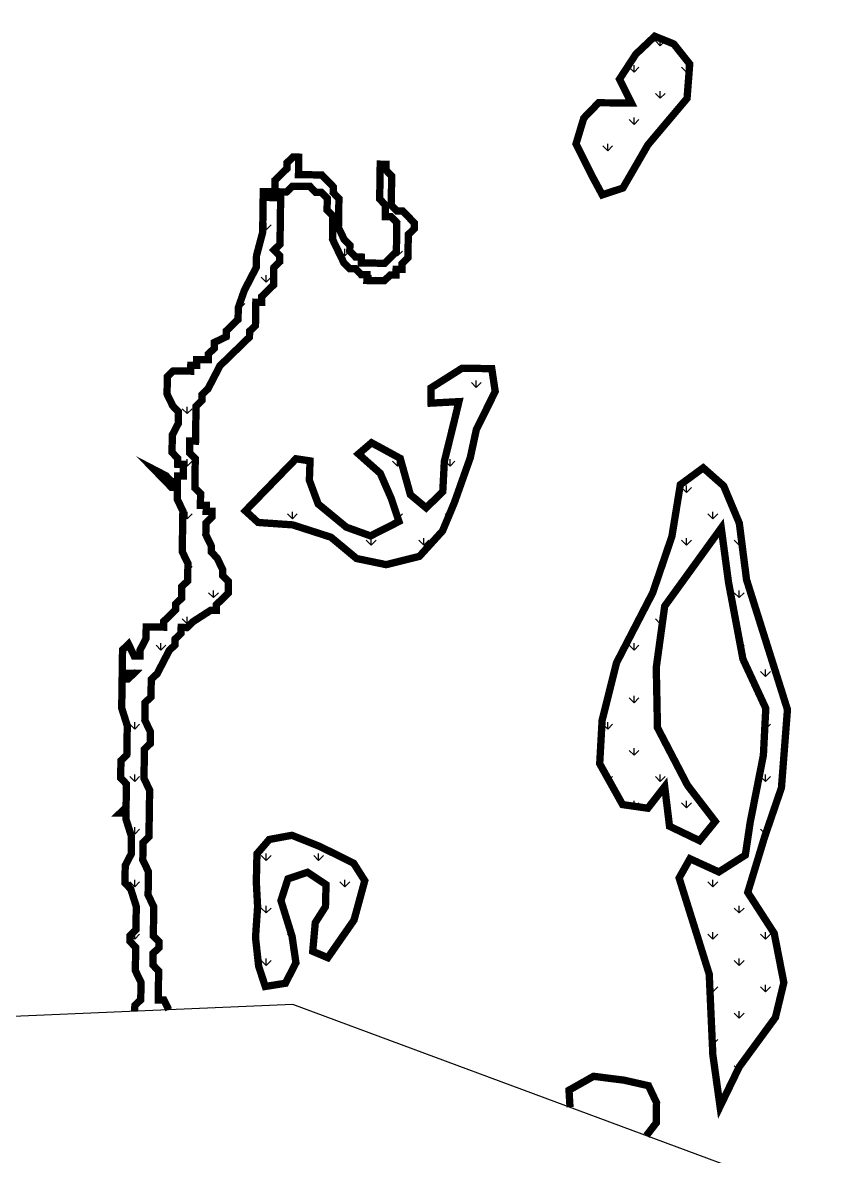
# Model space of a CAD drawing. Header units: metres. Extents: x 266208 to 280437, y 2124392 to 2131586.
# Drawn here: x 268397 to 268950, y 2127023 to 2127798 of the extents above; entities that cross this region are included whole.
import ezdxf

# ---------------------------------------------------------------- set-up
doc = ezdxf.new("R2010")
doc.units = ezdxf.units.M
doc.layers.add('MANGROOVE BUFFER ZONE', color=120, linetype='Continuous')
doc.layers.add('village', color=3, linetype='Continuous')

msp = doc.modelspace()

# ---------------------------------------------------------------- hatches: boundary and pattern name
at = {"layer": 'MANGROOVE BUFFER ZONE'}
h = msp.add_hatch(dxfattribs=at)
h.set_pattern_fill('GRASS', color=256)
h.paths.add_polyline_path([(268631, 2127211.25), (268623.39, 2127223.19), (268600.53, 2127234.54), (268581.18, 2127242.28), (268565.74, 2127239.43), (268557.32, 2127229.66), (268556.88, 2127210.22), (268557.77, 2127193.52), (268556.32, 2127172.47), (268558.47, 2127152.84), (268563, 2127138.96), (268576.78, 2127141.17), (268583.96, 2127155.16), (268581.31, 2127173.24), (268573.72, 2127197.66), (268578.48, 2127212.5), (268591.84, 2127217.01), (268604.53, 2127208.56), (268604.14, 2127193.49), (268597.17, 2127182.57), (268595.43, 2127162.99), (268605.74, 2127158.63), (268623.63, 2127184.29)])
h.paths.add_polyline_path([(268599.15, 2127468.73), (268593.14, 2127484.93), (268593.59, 2127498.17), (268583.99, 2127499.61), (268549.41, 2127464), (268558.13, 2127456.08), (268581.77, 2127454.43), (268607.91, 2127445.99), (268625.38, 2127431.45), (268645.6, 2127427.25), (268668.31, 2127432.9), (268684.17, 2127450.34), (268692.25, 2127469.71), (268703.1, 2127500.35), (268707.29, 2127519.78), (268720.15, 2127545.57), (268717.78, 2127561.2), (268697.5, 2127561.5), (268676.24, 2127548.04), (268676.35, 2127537.64), (268695.34, 2127538.66), (268692.3, 2127525.97), (268685.38, 2127497.87), (268684.3, 2127477.1), (268672.96, 2127466.09), (268662.17, 2127475.08), (268655.25, 2127499.87), (268635.64, 2127510.55), (268626.69, 2127502.89), (268641.58, 2127489.68), (268649.13, 2127472.41), (268654.36, 2127456.75), (268634.97, 2127446.9), (268618.42, 2127452.85)])
h.paths.add_polyline_path([(268824.5, 2127714.16), (268851.26, 2127745.92), (268853.07, 2127769.4), (268842.17, 2127783.11), (268829.18, 2127788.36), (268816.26, 2127776.14), (268805.06, 2127759), (268813.23, 2127742.81), (268790.78, 2127742.89), (268780.67, 2127732.43), (268775.38, 2127714.9), (268786.46, 2127692.64), (268793.3, 2127679.97), (268807.41, 2127684.66)])
h.paths.add_polyline_path([(268723.46, 2127836.88), (268729.01, 2127856.05), (268733.13, 2127854.74), (268753.6, 2127869.42), (268771.47, 2127886.43), (268790.53, 2127895.04), (268791.69, 2127884.49), (268796.35, 2127876.52), (268807.68, 2127874.71), (268815.04, 2127859.8), (268805.55, 2127853.02), (268781.58, 2127846.13), (268777.59, 2127832.54), (268783.43, 2127826.36), (268800.21, 2127825.62), (268815.43, 2127830.5), (268829.37, 2127838.03), (268836.97, 2127850.43), (268830.03, 2127860.07), (268828.97, 2127877.69), (268833.81, 2127902.41), (268827.98, 2127911.96), (268817.41, 2127914.58), (268804.11, 2127913.13), (268798.95, 2127919.38), (268787.83, 2127926.43), (268782.58, 2127919.62), (268773.54, 2127909.52), (268758.6, 2127908.51), (268743.3, 2127911.3), (268730.61, 2127909.43), (268710.61, 2127900.46), (268698.82, 2127897.03), (268685.68, 2127899.39), (268671.51, 2127898.92), (268669.37, 2127887.59), (268667.2, 2127874.3), (268661.07, 2127860.73), (268662.39, 2127849.45), (268671.69, 2127843.23), (268673.41, 2127825.93), (268690.58, 2127806.59), (268715.13, 2127807.88), (268727.82, 2127819.7)])
h.paths.add_polyline_path([(268491.99, 2128142.53), (268533.6, 2128135.75), (268537.81, 2128145.34), (268538.5, 2128154.32), (268493.31, 2128174.73), (268473.61, 2128180.36), (268459.97, 2128182.8), (268445.98, 2128174.95), (268433.23, 2128166.77), (268411.59, 2128155.71), (268403.61, 2128150.6), (268399.33, 2128143), (268407.72, 2128125.59), (268407.46, 2128125.09), (268416.16, 2128094.22), (268457.39, 2128094.69), (268464.9, 2128102), (268469.73, 2128112.01), (268472.62, 2128124.74)])
h = msp.add_hatch(dxfattribs=at)
h.set_pattern_fill('GRASS', color=256)
h.paths.add_polyline_path([(268910.81, 2127175.31), (268892.72, 2127203.26), (268904.23, 2127241.07), (268915.75, 2127274.77), (268919.86, 2127328.2), (268891.9, 2127416.97), (268886.96, 2127455.6), (268876.27, 2127481.08), (268862.29, 2127493.41), (268846.66, 2127481.9), (268840.9, 2127446.56), (268827.74, 2127407.93), (268803.07, 2127360.25), (268793.2, 2127320.8), (268791.55, 2127291.21), (268807.18, 2127263.26), (268824.45, 2127260.8), (268835.97, 2127275.59), (268839.26, 2127248.47), (268859.82, 2127238.6), (268870.51, 2127251.76), (268851.59, 2127276.41), (268831.03, 2127315.87), (268830.21, 2127356.97), (268835.97, 2127398.89), (268874.62, 2127452.31), (268879.56, 2127415.32), (268889.43, 2127362.72), (268905.06, 2127329.02), (268903.41, 2127296.96), (268894.36, 2127250.93), (268891.07, 2127228.74), (268872.98, 2127217.23), (268853.24, 2127226.27), (268845.84, 2127213.12), (268866.4, 2127147.37), (268868.87, 2127092.3), (268873.8, 2127056.95), (268886.96, 2127084.08), (268911.64, 2127117.78), (268917.39, 2127141.61)])
h.paths.add_polyline_path([(268537.71, 2127407.77), (268537.77, 2127411.75), (268537.83, 2127415.73), (268533.9, 2127419.77), (268533.96, 2127423.75), (268530.1, 2127431.77), (268526.17, 2127435.81), (268526.23, 2127439.79), (268522.37, 2127447.82), (268522.42, 2127451.8), (268522.48, 2127455.78), (268526.52, 2127459.7), (268526.58, 2127463.68), (268522.6, 2127463.74), (268522.66, 2127467.72), (268518.68, 2127467.78), (268518.73, 2127471.76), (268518.79, 2127475.75), (268514.87, 2127479.79), (268514.93, 2127483.77), (268514.99, 2127487.75), (268515.04, 2127491.73), (268515.1, 2127495.71), (268515.16, 2127499.69), (268511.24, 2127503.73), (268511.3, 2127507.72), (268511.35, 2127511.7), (268515.34, 2127511.64), (268515.39, 2127515.62), (268515.45, 2127519.6), (268515.51, 2127523.58), (268515.57, 2127527.57), (268515.63, 2127531.55), (268515.69, 2127535.53), (268519.72, 2127539.45), (268519.78, 2127543.43), (268523.82, 2127547.36), (268527.92, 2127555.26), (268532.02, 2127563.17), (268540.1, 2127571.02), (268544.13, 2127574.94), (268548.17, 2127578.86), (268552.21, 2127582.79), (268552.27, 2127586.77), (268556.31, 2127590.69), (268556.37, 2127594.67), (268556.43, 2127598.66), (268556.49, 2127602.64), (268556.54, 2127606.62), (268560.53, 2127606.56), (268560.58, 2127610.54), (268564.62, 2127614.47), (268568.66, 2127618.39), (268568.72, 2127622.37), (268568.84, 2127630.33), (268572.88, 2127634.26), (268572.93, 2127638.24), (268569.01, 2127642.28), (268573.05, 2127646.2), (268573.11, 2127650.18), (268573.17, 2127654.17), (268573.23, 2127658.15), (268573.34, 2127666.11), (268573.4, 2127670.09), (268573.46, 2127674.08), (268573.52, 2127678.06), (268573.57, 2127682.04), (268577.56, 2127681.98), (268581.59, 2127685.9), (268585.58, 2127685.85), (268589.56, 2127685.79), (268593.54, 2127685.73), (268597.46, 2127681.69), (268601.44, 2127681.63), (268605.36, 2127677.59), (268605.31, 2127673.61), (268605.25, 2127669.63), (268609.17, 2127665.59), (268609, 2127653.64), (268608.94, 2127649.66), (268612.8, 2127641.64), (268616.67, 2127633.62), (268620.59, 2127629.58), (268624.57, 2127629.52), (268628.49, 2127625.48), (268632.48, 2127625.42), (268632.42, 2127621.44), (268636.4, 2127621.38), (268640.38, 2127621.32), (268644.36, 2127621.27), (268648.4, 2127625.19), (268652.38, 2127625.13), (268652.44, 2127629.11), (268656.42, 2127629.05), (268656.48, 2127633.04), (268660.52, 2127636.96), (268660.58, 2127640.94), (268660.63, 2127644.92), (268660.69, 2127648.9), (268660.75, 2127652.89), (268664.79, 2127656.81), (268664.85, 2127660.79), (268660.93, 2127664.83), (268657, 2127668.87), (268653.02, 2127668.93), (268649.1, 2127672.97), (268649.16, 2127676.95), (268649.22, 2127680.93), (268649.27, 2127684.91), (268649.33, 2127688.9), (268649.39, 2127692.88), (268645.47, 2127696.92), (268645.53, 2127700.9), (268641.54, 2127700.96), (268641.49, 2127696.98), (268641.43, 2127692.99), (268641.37, 2127689.01), (268641.19, 2127677.07), (268645.12, 2127673.03), (268645.06, 2127669.05), (268645, 2127665.06), (268648.98, 2127665.01), (268652.91, 2127660.97), (268652.85, 2127656.98), (268652.79, 2127653), (268652.67, 2127645.04), (268652.61, 2127641.06), (268648.57, 2127637.13), (268644.54, 2127633.21), (268640.55, 2127633.27), (268636.57, 2127633.33), (268632.59, 2127633.38), (268628.61, 2127633.44), (268628.67, 2127637.42), (268624.69, 2127637.48), (268620.77, 2127641.52), (268620.82, 2127645.5), (268616.9, 2127649.54), (268613.04, 2127657.57), (268613.09, 2127661.55), (268613.27, 2127673.49), (268613.33, 2127677.47), (268609.4, 2127681.51), (268609.46, 2127685.5), (268605.54, 2127689.54), (268601.62, 2127693.58), (268597.64, 2127693.63), (268593.65, 2127693.69), (268585.69, 2127693.81), (268585.75, 2127697.79), (268585.81, 2127701.77), (268585.87, 2127705.75), (268581.89, 2127705.81), (268577.85, 2127701.89), (268577.79, 2127697.91), (268573.75, 2127693.98), (268569.71, 2127690.06), (268569.65, 2127686.08), (268569.54, 2127678.12), (268565.55, 2127678.17), (268565.61, 2127682.15), (268561.63, 2127682.21), (268561.57, 2127678.23), (268561.51, 2127674.25), (268561.46, 2127670.27), (268561.4, 2127666.29), (268561.28, 2127658.32), (268561.22, 2127654.34), (268557.01, 2127638.47), (268556.89, 2127630.51), (268552.8, 2127622.6), (268548.7, 2127614.7), (268544.54, 2127602.81), (268544.43, 2127594.85), (268540.39, 2127590.92), (268536.35, 2127587), (268536.29, 2127583.02), (268528.27, 2127579.15), (268528.21, 2127575.17), (268524.17, 2127571.25), (268524.11, 2127567.27), (268520.13, 2127567.33), (268516.15, 2127567.38), (268516.09, 2127563.4), (268512.11, 2127563.46), (268512.05, 2127559.48), (268508.07, 2127559.54), (268504.09, 2127559.59), (268500.11, 2127559.65), (268496.07, 2127555.73), (268496.01, 2127551.75), (268495.95, 2127547.77), (268495.9, 2127543.78), (268499.76, 2127535.76), (268503.68, 2127531.72), (268503.63, 2127527.74), (268503.57, 2127523.76), (268499.47, 2127515.85), (268499.41, 2127511.87), (268499.35, 2127507.89), (268499.3, 2127503.91), (268503.22, 2127499.87), (268503.16, 2127495.89), (268507.14, 2127495.83), (268507.08, 2127491.85), (268507.02, 2127487.87), (268503.04, 2127487.92), (268502.99, 2127483.94), (268499, 2127484), (268495.08, 2127488.04), (268487.18, 2127492.14), (268491.1, 2127488.1), (268495.02, 2127484.06), (268498.95, 2127480.02), (268502.93, 2127479.96), (268502.87, 2127475.98), (268502.81, 2127472), (268506.68, 2127463.98), (268506.62, 2127459.99), (268506.38, 2127444.07), (268506.33, 2127440.08), (268506.27, 2127436.1), (268510.13, 2127428.08), (268510.07, 2127424.1), (268510.02, 2127420.12), (268509.96, 2127416.14), (268505.92, 2127412.21), (268505.86, 2127408.23), (268505.8, 2127404.25), (268501.76, 2127400.33), (268501.7, 2127396.34), (268497.67, 2127392.42), (268493.63, 2127388.5), (268493.57, 2127384.52), (268489.59, 2127384.57), (268485.61, 2127384.63), (268481.62, 2127384.69), (268481.57, 2127380.71), (268481.51, 2127376.73), (268477.41, 2127368.82), (268477.35, 2127364.84), (268473.37, 2127364.9), (268469.51, 2127372.92), (268465.47, 2127369), (268465.41, 2127365.01), (268465.35, 2127361.03), (268465.29, 2127357.05), (268465.23, 2127353.07), (268469.22, 2127353.01), (268473.2, 2127352.95), (268469.16, 2127349.03), (268465.18, 2127349.09), (268465.12, 2127345.11), (268465.06, 2127341.12), (268465, 2127337.14), (268464.89, 2127329.18), (268468.69, 2127317.18), (268468.63, 2127313.19), (268468.58, 2127309.21), (268468.52, 2127305.23), (268468.46, 2127301.25), (268468.4, 2127297.27), (268464.36, 2127293.34), (268464.3, 2127289.36), (268464.24, 2127285.38), (268464.19, 2127281.4), (268468.11, 2127277.36), (268468.05, 2127273.38), (268467.99, 2127269.39), (268467.88, 2127261.43), (268463.84, 2127257.51), (268467.82, 2127257.45), (268467.76, 2127253.47), (268471.57, 2127241.46), (268471.51, 2127237.48), (268471.45, 2127233.5), (268471.39, 2127229.52), (268467.29, 2127221.61), (268467.24, 2127217.63), (268467.18, 2127213.65), (268467.12, 2127209.67), (268471.04, 2127205.63), (268474.85, 2127193.63), (268474.79, 2127189.64), (268474.73, 2127185.66), (268474.67, 2127181.68), (268474.62, 2127177.7), (268470.58, 2127173.77), (268470.52, 2127169.79), (268474.44, 2127165.75), (268474.38, 2127161.77), (268474.33, 2127157.79), (268474.27, 2127153.81), (268474.21, 2127149.83), (268478.07, 2127141.8), (268477.96, 2127133.84), (268477.9, 2127129.86), (268473.86, 2127125.94), (268473.8, 2127122.06), (268496.99, 2127123.06), (268493.82, 2127129.63), (268489.84, 2127129.68), (268489.9, 2127133.67), (268489.96, 2127137.65), (268490.02, 2127141.63), (268490.07, 2127145.61), (268490.13, 2127149.59), (268486.21, 2127153.63), (268486.27, 2127157.62), (268486.33, 2127161.6), (268490.37, 2127165.52), (268490.42, 2127169.5), (268486.5, 2127173.54), (268486.56, 2127177.52), (268486.62, 2127181.51), (268486.68, 2127185.49), (268486.73, 2127189.47), (268486.79, 2127193.45), (268482.93, 2127201.47), (268483.04, 2127209.44), (268483.16, 2127217.4), (268479.3, 2127225.42), (268479.35, 2127229.4), (268479.47, 2127237.37), (268483.51, 2127241.29), (268483.57, 2127245.27), (268483.63, 2127249.25), (268483.68, 2127253.23), (268483.74, 2127257.22), (268483.8, 2127261.2), (268483.86, 2127265.18), (268483.92, 2127269.16), (268483.98, 2127273.14), (268480.11, 2127281.16), (268480.17, 2127285.15), (268480.23, 2127289.13), (268480.29, 2127293.11), (268480.4, 2127301.07), (268484.44, 2127305), (268484.5, 2127308.98), (268484.56, 2127312.96), (268480.69, 2127320.98), (268480.75, 2127324.96), (268480.81, 2127328.95), (268480.87, 2127332.93), (268484.91, 2127336.85), (268484.97, 2127340.83), (268485.08, 2127348.8), (268489.12, 2127352.72), (268493.22, 2127360.62), (268497.32, 2127368.53), (268501.36, 2127372.45), (268501.41, 2127376.44), (268505.45, 2127380.36), (268505.51, 2127384.34), (268509.49, 2127384.28), (268513.53, 2127388.21), (268525.59, 2127395.99), (268529.57, 2127395.94), (268529.63, 2127399.92), (268533.67, 2127403.84)])

# ---------------------------------------------------------------- linework, layer by layer
at = {"layer": 'MANGROOVE BUFFER ZONE', "const_width": 5}
for points in [[(268790.78, 2127742.89), (268780.67, 2127732.43), (268775.38, 2127714.9), (268786.46, 2127692.64), (268793.3, 2127679.97), (268807.41, 2127684.66), (268824.5, 2127714.16), (268851.26, 2127745.92), (268853.07, 2127769.4), (268842.17, 2127783.11), (268829.18, 2127788.36), (268816.26, 2127776.14), (268805.06, 2127759), (268813.23, 2127742.81), (268790.78, 2127742.89)], [(268593.14, 2127484.93), (268593.59, 2127498.17), (268583.99, 2127499.61), (268549.41, 2127464), (268558.13, 2127456.08), (268581.77, 2127454.43), (268607.91, 2127445.99), (268625.38, 2127431.45), (268645.6, 2127427.25), (268668.31, 2127432.9), (268684.17, 2127450.34), (268692.25, 2127469.71), (268703.1, 2127500.35), (268707.29, 2127519.78), (268720.15, 2127545.57), (268717.78, 2127561.2), (268697.5, 2127561.5), (268676.24, 2127548.04), (268676.35, 2127537.64), (268695.34, 2127538.66), (268692.3, 2127525.97), (268685.38, 2127497.87), (268684.3, 2127477.1), (268672.96, 2127466.09), (268662.17, 2127475.08), (268655.25, 2127499.87), (268635.64, 2127510.55), (268626.69, 2127502.89), (268641.58, 2127489.68), (268649.13, 2127472.41), (268654.36, 2127456.75), (268634.97, 2127446.9), (268618.42, 2127452.85), (268599.15, 2127468.73), (268593.14, 2127484.93)], [(268600.53, 2127234.54), (268581.18, 2127242.28), (268565.74, 2127239.43), (268557.32, 2127229.66), (268556.88, 2127210.22), (268557.77, 2127193.52), (268556.32, 2127172.47), (268558.47, 2127152.84), (268563, 2127138.96), (268576.78, 2127141.17), (268583.96, 2127155.16), (268581.31, 2127173.24), (268573.72, 2127197.66), (268578.48, 2127212.5), (268591.84, 2127217.01), (268604.53, 2127208.56), (268604.14, 2127193.49), (268597.17, 2127182.57), (268595.43, 2127162.99), (268605.74, 2127158.63), (268623.63, 2127184.29), (268631, 2127211.25), (268623.39, 2127223.19), (268600.53, 2127234.54)]]:
    msp.add_lwpolyline(points, close=True, dxfattribs=at)
at = {"layer": 'MANGROOVE BUFFER ZONE', "const_width": 5, "flags": 128}
msp.add_lwpolyline([(268473.8, 2127122.06), (268473.86, 2127125.94), (268477.9, 2127129.86), (268477.96, 2127133.84), (268478.07, 2127141.8), (268474.21, 2127149.83), (268474.27, 2127153.81), (268474.33, 2127157.79), (268474.38, 2127161.77), (268474.44, 2127165.75), (268470.52, 2127169.79), (268470.58, 2127173.77), (268474.62, 2127177.7), (268474.67, 2127181.68), (268474.73, 2127185.66), (268474.79, 2127189.64), (268474.85, 2127193.63), (268471.04, 2127205.63), (268467.12, 2127209.67), (268467.18, 2127213.65), (268467.24, 2127217.63), (268467.29, 2127221.61), (268471.39, 2127229.52), (268471.45, 2127233.5), (268471.51, 2127237.48), (268471.57, 2127241.46), (268467.76, 2127253.47), (268467.82, 2127257.45), (268463.84, 2127257.51), (268467.88, 2127261.43), (268467.99, 2127269.39), (268468.05, 2127273.38), (268468.11, 2127277.36), (268464.19, 2127281.4), (268464.24, 2127285.38), (268464.3, 2127289.36), (268464.36, 2127293.34), (268468.4, 2127297.27), (268468.46, 2127301.25), (268468.52, 2127305.23), (268468.58, 2127309.21), (268468.63, 2127313.19), (268468.69, 2127317.18), (268464.89, 2127329.18), (268465, 2127337.14), (268465.06, 2127341.12), (268465.12, 2127345.11), (268465.18, 2127349.09), (268469.16, 2127349.03), (268473.2, 2127352.95), (268469.22, 2127353.01), (268465.23, 2127353.07), (268465.29, 2127357.05), (268465.35, 2127361.03), (268465.41, 2127365.01), (268465.47, 2127369), (268469.51, 2127372.92), (268473.37, 2127364.9), (268477.35, 2127364.84), (268477.41, 2127368.82), (268481.51, 2127376.73), (268481.57, 2127380.71), (268481.62, 2127384.69), (268485.61, 2127384.63), (268489.59, 2127384.57), (268493.57, 2127384.52), (268493.63, 2127388.5), (268497.67, 2127392.42), (268501.7, 2127396.34), (268501.76, 2127400.33), (268505.8, 2127404.25), (268505.86, 2127408.23), (268505.92, 2127412.21), (268509.96, 2127416.14), (268510.02, 2127420.12), (268510.07, 2127424.1), (268510.13, 2127428.08), (268506.27, 2127436.1), (268506.33, 2127440.08), (268506.38, 2127444.07), (268506.62, 2127459.99), (268506.68, 2127463.98), (268502.81, 2127472), (268502.87, 2127475.98), (268502.93, 2127479.96), (268498.95, 2127480.02), (268495.02, 2127484.06), (268491.1, 2127488.1), (268487.18, 2127492.14), (268495.08, 2127488.04), (268499, 2127484), (268502.99, 2127483.94), (268503.04, 2127487.92), (268507.02, 2127487.87), (268507.08, 2127491.85), (268507.14, 2127495.83), (268503.16, 2127495.89), (268503.22, 2127499.87), (268499.3, 2127503.91), (268499.35, 2127507.89), (268499.41, 2127511.87), (268499.47, 2127515.85), (268503.57, 2127523.76), (268503.63, 2127527.74), (268503.68, 2127531.72), (268499.76, 2127535.76), (268495.9, 2127543.78), (268495.95, 2127547.77), (268496.01, 2127551.75), (268496.07, 2127555.73), (268500.11, 2127559.65), (268504.09, 2127559.59), (268508.07, 2127559.54), (268512.05, 2127559.48), (268512.11, 2127563.46), (268516.09, 2127563.4), (268516.15, 2127567.38), (268520.13, 2127567.33), (268524.11, 2127567.27), (268524.17, 2127571.25), (268528.21, 2127575.17), (268528.27, 2127579.15), (268536.29, 2127583.02), (268536.35, 2127587), (268540.39, 2127590.92), (268544.43, 2127594.85), (268544.54, 2127602.81), (268548.7, 2127614.7), (268552.8, 2127622.6), (268556.89, 2127630.51), (268557.01, 2127638.47), (268561.22, 2127654.34), (268561.28, 2127658.32), (268561.4, 2127666.29), (268561.46, 2127670.27), (268561.51, 2127674.25), (268561.57, 2127678.23), (268561.63, 2127682.21), (268565.61, 2127682.15), (268565.55, 2127678.17), (268569.54, 2127678.12), (268569.65, 2127686.08), (268569.71, 2127690.06), (268573.75, 2127693.98), (268577.79, 2127697.91), (268577.85, 2127701.89), (268581.89, 2127705.81), (268585.87, 2127705.75), (268585.81, 2127701.77), (268585.75, 2127697.79), (268585.69, 2127693.81), (268593.65, 2127693.69), (268597.64, 2127693.63), (268601.62, 2127693.58), (268605.54, 2127689.54), (268609.46, 2127685.5), (268609.4, 2127681.51), (268613.33, 2127677.47), (268613.27, 2127673.49), (268613.09, 2127661.55), (268613.04, 2127657.57), (268616.9, 2127649.54), (268620.82, 2127645.5), (268620.77, 2127641.52), (268624.69, 2127637.48), (268628.67, 2127637.42), (268628.61, 2127633.44), (268632.59, 2127633.38), (268636.57, 2127633.33), (268640.55, 2127633.27), (268644.54, 2127633.21), (268648.57, 2127637.13), (268652.61, 2127641.06), (268652.67, 2127645.04), (268652.79, 2127653), (268652.85, 2127656.98), (268652.91, 2127660.97), (268648.98, 2127665.01), (268645, 2127665.06), (268645.06, 2127669.05), (268645.12, 2127673.03), (268641.19, 2127677.07), (268641.37, 2127689.01), (268641.43, 2127692.99), (268641.49, 2127696.98), (268641.54, 2127700.96), (268645.53, 2127700.9), (268645.47, 2127696.92), (268649.39, 2127692.88), (268649.33, 2127688.9), (268649.27, 2127684.91), (268649.22, 2127680.93), (268649.16, 2127676.95), (268649.1, 2127672.97), (268653.02, 2127668.93), (268657, 2127668.87), (268660.93, 2127664.83), (268664.85, 2127660.79), (268664.79, 2127656.81), (268660.75, 2127652.89), (268660.69, 2127648.9), (268660.63, 2127644.92), (268660.58, 2127640.94), (268660.52, 2127636.96), (268656.48, 2127633.04), (268656.42, 2127629.05), (268652.44, 2127629.11), (268652.38, 2127625.13), (268648.4, 2127625.19), (268644.36, 2127621.27), (268640.38, 2127621.32), (268636.4, 2127621.38), (268632.42, 2127621.44), (268632.48, 2127625.42), (268628.49, 2127625.48), (268624.57, 2127629.52), (268620.59, 2127629.58), (268616.67, 2127633.62), (268612.8, 2127641.64), (268608.94, 2127649.66), (268609, 2127653.64), (268609.17, 2127665.59), (268605.25, 2127669.63), (268605.31, 2127673.61), (268605.36, 2127677.59), (268601.44, 2127681.63), (268597.46, 2127681.69), (268593.54, 2127685.73), (268589.56, 2127685.79), (268585.58, 2127685.85), (268581.59, 2127685.9), (268577.56, 2127681.98), (268573.57, 2127682.04), (268573.52, 2127678.06), (268573.46, 2127674.08), (268573.4, 2127670.09), (268573.34, 2127666.11), (268573.23, 2127658.15), (268573.17, 2127654.17), (268573.11, 2127650.18), (268573.05, 2127646.2), (268569.01, 2127642.28), (268572.93, 2127638.24), (268572.88, 2127634.26), (268568.84, 2127630.33), (268568.72, 2127622.37), (268568.66, 2127618.39), (268564.62, 2127614.47), (268560.58, 2127610.54), (268560.53, 2127606.56), (268556.54, 2127606.62), (268556.49, 2127602.64), (268556.43, 2127598.66), (268556.37, 2127594.67), (268556.31, 2127590.69), (268552.27, 2127586.77), (268552.21, 2127582.79), (268548.17, 2127578.86), (268544.13, 2127574.94), (268540.1, 2127571.02), (268532.02, 2127563.17), (268527.92, 2127555.26), (268523.82, 2127547.36), (268519.78, 2127543.43), (268519.72, 2127539.45), (268515.69, 2127535.53), (268515.63, 2127531.55), (268515.57, 2127527.57), (268515.51, 2127523.58), (268515.45, 2127519.6), (268515.39, 2127515.62), (268515.34, 2127511.64), (268511.35, 2127511.7), (268511.3, 2127507.72), (268511.24, 2127503.73), (268515.16, 2127499.69), (268515.1, 2127495.71), (268515.04, 2127491.73), (268514.99, 2127487.75), (268514.93, 2127483.77), (268514.87, 2127479.79), (268518.79, 2127475.75), (268518.73, 2127471.76), (268518.68, 2127467.78), (268522.66, 2127467.72), (268522.6, 2127463.74), (268526.58, 2127463.68), (268526.52, 2127459.7), (268522.48, 2127455.78), (268522.42, 2127451.8), (268522.37, 2127447.82), (268526.23, 2127439.79), (268526.17, 2127435.81), (268530.1, 2127431.77), (268533.96, 2127423.75), (268533.9, 2127419.77), (268537.83, 2127415.73), (268537.77, 2127411.75), (268537.71, 2127407.77), (268533.67, 2127403.84), (268529.63, 2127399.92), (268529.57, 2127395.94), (268525.59, 2127395.99), (268513.53, 2127388.21), (268509.49, 2127384.28), (268505.51, 2127384.34), (268505.45, 2127380.36), (268501.41, 2127376.44), (268501.36, 2127372.45), (268497.32, 2127368.53), (268493.22, 2127360.62), (268489.12, 2127352.72), (268485.08, 2127348.8), (268484.97, 2127340.83), (268484.91, 2127336.85), (268480.87, 2127332.93), (268480.81, 2127328.95), (268480.75, 2127324.96), (268480.69, 2127320.98), (268484.56, 2127312.96), (268484.5, 2127308.98), (268484.44, 2127305), (268480.4, 2127301.07), (268480.29, 2127293.11), (268480.23, 2127289.13), (268480.17, 2127285.15), (268480.11, 2127281.16), (268483.98, 2127273.14), (268483.92, 2127269.16), (268483.86, 2127265.18), (268483.8, 2127261.2), (268483.74, 2127257.22), (268483.68, 2127253.23), (268483.63, 2127249.25), (268483.57, 2127245.27), (268483.51, 2127241.29), (268479.47, 2127237.37), (268479.35, 2127229.4), (268479.3, 2127225.42), (268483.16, 2127217.4), (268483.04, 2127209.44), (268482.93, 2127201.47), (268486.79, 2127193.45), (268486.73, 2127189.47), (268486.68, 2127185.49), (268486.62, 2127181.51), (268486.56, 2127177.52), (268486.5, 2127173.54), (268490.42, 2127169.5), (268490.37, 2127165.52), (268486.33, 2127161.6), (268486.27, 2127157.62), (268486.21, 2127153.63), (268490.13, 2127149.59), (268490.07, 2127145.61), (268490.02, 2127141.63), (268489.96, 2127137.65), (268489.9, 2127133.67), (268489.84, 2127129.68), (268493.82, 2127129.63), (268496.99, 2127123.06)], dxfattribs=at)
msp.add_lwpolyline([(268845.84, 2127213.12), (268866.4, 2127147.37), (268868.87, 2127092.3), (268873.8, 2127056.95), (268886.96, 2127084.08), (268911.64, 2127117.78), (268917.39, 2127141.61), (268910.81, 2127175.31), (268892.72, 2127203.26), (268904.23, 2127241.07), (268915.75, 2127274.77), (268919.86, 2127328.2), (268891.9, 2127416.97), (268886.96, 2127455.6), (268876.27, 2127481.08), (268862.29, 2127493.41), (268846.66, 2127481.9), (268840.9, 2127446.56), (268827.74, 2127407.93), (268803.07, 2127360.25), (268793.2, 2127320.8), (268791.55, 2127291.21), (268807.18, 2127263.26), (268824.45, 2127260.8), (268835.97, 2127275.59), (268839.26, 2127248.47), (268859.82, 2127238.6), (268870.51, 2127251.76), (268851.59, 2127276.41), (268831.03, 2127315.87), (268830.21, 2127356.97), (268835.97, 2127398.89), (268874.62, 2127452.31), (268879.56, 2127415.32), (268889.43, 2127362.72), (268905.06, 2127329.02), (268903.41, 2127296.96), (268894.36, 2127250.93), (268891.07, 2127228.74), (268872.98, 2127217.23), (268853.24, 2127226.27)], close=True, dxfattribs=at)
at = {"layer": 'MANGROOVE BUFFER ZONE', "const_width": 5}
msp.add_lwpolyline([(268823.49, 2127037.03), (268830.17, 2127045.72), (268830.38, 2127059.54), (268824.91, 2127071.14), (268808.07, 2127074.96), (268787.36, 2127077.57), (268770.57, 2127068.09), (268771.26, 2127056.43)], dxfattribs=at)
at = {"layer": 'village', "color": 3}
msp.add_polyline3d([(269075.32, 2126943.5, 0), (268581.93, 2127126.76, 0), (268257.71, 2127112.66, 0), (268187.23, 2127267.72, 0), (267355.52, 2127225.43, 0), (267059.49, 2127211.34, 0), (266848.04, 2127154.95, 0), (266721.17, 2126999.89, 0), (266738.97, 2126684.47, 0), (266612.1, 2126605.18, 0), (266620.03, 2126533.81, 0), (266723.11, 2126494.17, 0), (266635.89, 2126399.01, 0), (266548.66, 2126438.66, 0), (266501.09, 2126533.81, 0), (266477.3, 2126692.4, 0), (266390.07, 2126716.19, 0), (266334.57, 2126843.06, 0), (266239.42, 2126914.43, 0), (266207.7, 2127041.3, 0), (266223.56, 2127295.04, 0), (266350.43, 2127366.4, 0), (266651.74, 2127810.45, 0)], dxfattribs=at)

doc.saveas('drawing.dxf')
